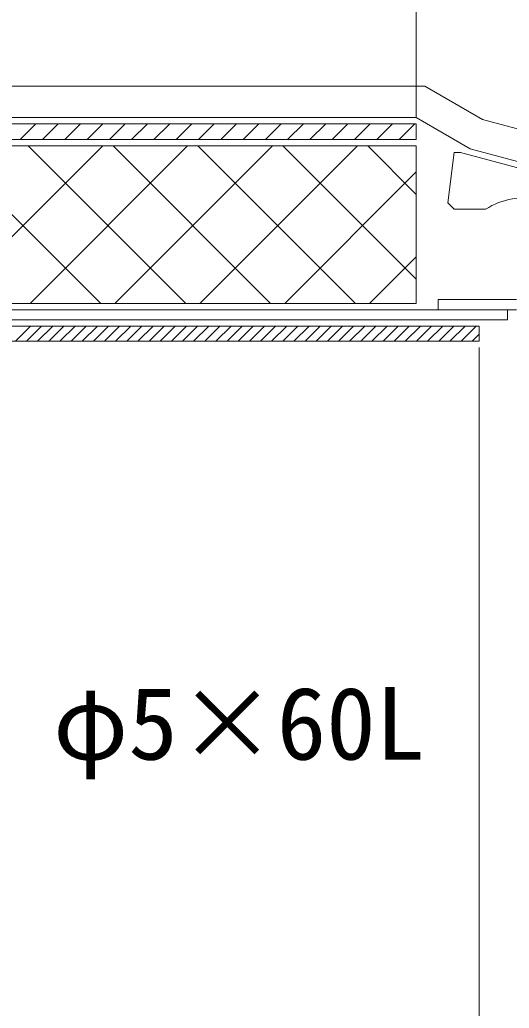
# Model space of a CAD drawing. Units: millimetres, scale not verified. Extents: x -840 to 840, y -594 to 594.
# Drawn here: x -220.5 to -142.8, y -379.1 to -222.1 of the extents above; entities that cross this region are included whole.
import ezdxf
from ezdxf.enums import TextEntityAlignment as Align

# ---------------------------------------------------------------- set-up
doc = ezdxf.new("R2010")
doc.units = ezdxf.units.MM
doc.header["$LTSCALE"] = 2
for name, color, linetype, lineweight in [('0-0_鋼材(受け鋼鈑)', 7, 'Continuous', 9), ('0-3_文字', 5, 'Continuous', 9), ('0-9_部材(ﾄﾞﾚﾝ)', 4, 'Continuous', 9), ('0-A_断熱材', 4, 'Continuous', 9), ('0-B_IBｼｰﾄ', 4, 'Continuous', 9), ('0-C_部材(積層鋼板)', 4, 'Continuous', 9), ('0-E_寸法線', 7, 'Continuous', 9)]:
    doc.layers.add(name, color=color, linetype=linetype, lineweight=lineweight)
doc.styles.add('ＭＳ ゴシック', font='')
doc.styles.get('ＭＳ ゴシック').set_extended_font_data('MS Gothic')

msp = doc.modelspace()

# ---------------------------------------------------------------- linework, layer by layer
at = {"layer": '0-0_鋼材(受け鋼鈑)', "color": 2}
msp.add_line((-154.057, -266.554), (-141.657, -266.554), dxfattribs=at)
at = {"layer": '0-0_鋼材(受け鋼鈑)'}
for p, q in [((-338.652, -270.754), (-147.557, -270.754)), ((-221.162, -273.154), (-218.762, -270.754)), ((-219.394, -273.154), (-216.994, -270.754)), ((-217.626, -273.154), (-215.226, -270.754)), ((-215.858, -273.154), (-213.458, -270.754)), ((-214.091, -273.154), (-211.691, -270.754)), ((-212.323, -273.154), (-209.923, -270.754)), ((-210.555, -273.154), (-208.155, -270.754)), ((-208.787, -273.154), (-206.387, -270.754)), ((-207.02, -273.154), (-204.62, -270.754)), ((-205.252, -273.154), (-202.852, -270.754)), ((-203.484, -273.154), (-201.084, -270.754)), ((-201.716, -273.154), (-199.316, -270.754)), ((-199.949, -273.154), (-197.549, -270.754)), ((-198.181, -273.154), (-195.781, -270.754)), ((-196.413, -273.154), (-194.013, -270.754)), ((-194.645, -273.154), (-192.245, -270.754)), ((-192.878, -273.154), (-190.478, -270.754)), ((-191.11, -273.154), (-188.71, -270.754)), ((-189.342, -273.154), (-186.942, -270.754)), ((-187.574, -273.154), (-185.174, -270.754)), ((-185.806, -273.154), (-183.406, -270.754)), ((-184.039, -273.154), (-181.639, -270.754)), ((-182.271, -273.154), (-179.871, -270.754)), ((-180.503, -273.154), (-178.103, -270.754)), ((-178.735, -273.154), (-176.335, -270.754)), ((-176.968, -273.154), (-174.568, -270.754)), ((-175.2, -273.154), (-172.8, -270.754)), ((-173.432, -273.154), (-171.032, -270.754)), ((-171.664, -273.154), (-169.264, -270.754)), ((-169.897, -273.154), (-167.497, -270.754)), ((-168.129, -273.154), (-165.729, -270.754)), ((-166.361, -273.154), (-163.961, -270.754)), ((-164.593, -273.154), (-162.193, -270.754)), ((-162.825, -273.154), (-160.425, -270.754)), ((-161.058, -273.154), (-158.658, -270.754)), ((-159.29, -273.154), (-156.89, -270.754)), ((-157.522, -273.154), (-155.122, -270.754)), ((-155.754, -273.154), (-153.354, -270.754)), ((-153.987, -273.154), (-151.587, -270.754)), ((-152.219, -273.154), (-149.819, -270.754)), ((-150.451, -273.154), (-148.051, -270.754)), ((-147.557, -270.754), (-147.557, -273.154)), ((-148.683, -273.154), (-147.557, -272.028)), ((-338.652, -273.154), (-147.557, -273.154))]:
    msp.add_line(p, q, dxfattribs=at)
at = {"layer": '0-0_鋼材(受け鋼鈑)', "color": 2}
msp.add_lwpolyline([(-154.057, -266.554), (-154.057, -268.154), (-141.657, -268.154)], dxfattribs=at)
msp.add_lwpolyline([(-143.057, -269.754), (-290.057, -269.754), (-290.057, -268.154), (-143.057, -268.154)], close=True, dxfattribs=at)
at = {"layer": '0-0_鋼材(受け鋼鈑)'}
msp.add_lwpolyline([(-265.22, -270.746), (-265.22, -271.392), (-264.645, -271.724), (-264.645, -271.824), (-265.22, -272.156), (-265.22, -272.802), (-264.645, -273.134), (-264.645, -273.154), (-147.557, -273.154), (-147.557, -270.754), (-265.22, -270.754)], close=True, dxfattribs=at)
at = {"layer": '0-9_部材(ﾄﾞﾚﾝ)'}
for p, q in [((-152.557, -251.212), (-151.557, -243.212)), ((-152.557, -251.212), (-151.557, -252.212)), ((-151.557, -252.212), (-146.557, -252.212))]:
    msp.add_line(p, q, dxfattribs=at)
msp.add_lwpolyline([(-151.557, -243.212), (-150.557, -243.212), (-138.702, -246.389)], dxfattribs=at)
msp.add_arc((-140.546, -261.424), 11, 75.00011, 123.12976, dxfattribs=at)
at = {"layer": '0-A_断熱材', "color": 7}
for p, q in [((-207.611, -267.154), (-232.611, -242.154)), ((-232.308, -267.154), (-207.308, -242.154)), ((-194.141, -267.154), (-219.141, -242.154)), ((-218.838, -267.154), (-193.838, -242.154)), ((-180.67, -267.154), (-205.67, -242.154)), ((-205.368, -267.154), (-180.368, -242.154)), ((-167.2, -267.154), (-192.2, -242.154)), ((-191.897, -267.154), (-166.897, -242.154)), ((-157.557, -263.327), (-178.73, -242.154)), ((-157.557, -249.856), (-165.259, -242.154)), ((-178.427, -267.154), (-157.557, -246.285)), ((-164.956, -267.154), (-157.557, -259.755))]:
    msp.add_line(p, q, dxfattribs=at)
for points in [[(-157.557, -242.154), (-157.557, -267.154), (-290.057, -267.154), (-290.057, -242.154)], [(-157.557, -242.154), (-290.057, -242.154), (-290.057, -267.154), (-157.557, -267.154)]]:
    msp.add_lwpolyline(points, close=True, dxfattribs=at)
at = {"layer": '0-B_IBｼｰﾄ', "color": 7}
for p, q in [((-156.218, -232.654), (-287.459, -232.654)), ((-156.218, -232.654), (-147.072, -237.935)), ((-157.571, -237.654), (-290.057, -237.654)), ((-157.546, -237.661), (-149.002, -242.594)), ((-147.072, -237.935), (-102.787, -249.8))]:
    msp.add_line(p, q, dxfattribs=at)
msp.add_lwpolyline([(-149.002, -242.594), (-104.081, -254.63), (-102.787, -249.8)], dxfattribs=at)
msp.add_arc((-157.571, -237.704), 0.05, 60, 90, dxfattribs=at)
at = {"layer": '0-C_部材(積層鋼板)'}
for p, q in [((-220.391, -241.154), (-217.891, -238.654)), ((-216.855, -241.154), (-214.355, -238.654)), ((-213.32, -241.154), (-210.82, -238.654)), ((-209.784, -241.154), (-207.284, -238.654)), ((-206.249, -241.154), (-203.749, -238.654)), ((-202.713, -241.154), (-200.213, -238.654)), ((-199.178, -241.154), (-196.678, -238.654)), ((-195.642, -241.154), (-193.142, -238.654)), ((-192.107, -241.154), (-189.607, -238.654)), ((-188.571, -241.154), (-186.071, -238.654)), ((-185.036, -241.154), (-182.536, -238.654)), ((-181.5, -241.154), (-179, -238.654)), ((-177.965, -241.154), (-175.465, -238.654)), ((-174.429, -241.154), (-171.929, -238.654)), ((-170.893, -241.154), (-168.393, -238.654)), ((-167.358, -241.154), (-164.858, -238.654)), ((-163.822, -241.154), (-161.322, -238.654)), ((-160.287, -241.154), (-157.787, -238.654))]:
    msp.add_line(p, q, dxfattribs=at)
at = {"layer": '0-C_部材(積層鋼板)', "color": 7}
msp.add_line((-157.557, -241.154), (-290.057, -241.154), dxfattribs=at)
at = {"layer": '0-C_部材(積層鋼板)'}
msp.add_lwpolyline([(-157.557, -241.154), (-157.557, -238.654), (-290.057, -238.654), (-290.057, -241.154)], close=True, dxfattribs=at)
at = {"layer": '0-C_部材(積層鋼板)', "color": 7}
msp.add_lwpolyline([(-157.557, -241.154), (-157.557, -238.654), (-290.057, -238.654), (-290.057, -241.154)], dxfattribs=at)
at = {"layer": '0-E_寸法線'}
for p, q in [((-157.557, -237.654), (-157.557, -76.654)), ((-147.557, -274.154), (-147.557, -410.954))]:
    msp.add_line(p, q, dxfattribs=at)

# ---------------------------------------------------------------- texts
at = {"layer": '0-3_文字', "color": 7, "style": 'ＭＳ ゴシック'}
msp.add_text('DSビス φ5×60L', height=11.54, dxfattribs=at).set_placement((-270.207, -343.049), align=Align.BOTTOM_LEFT)

doc.saveas('drawing.dxf')
